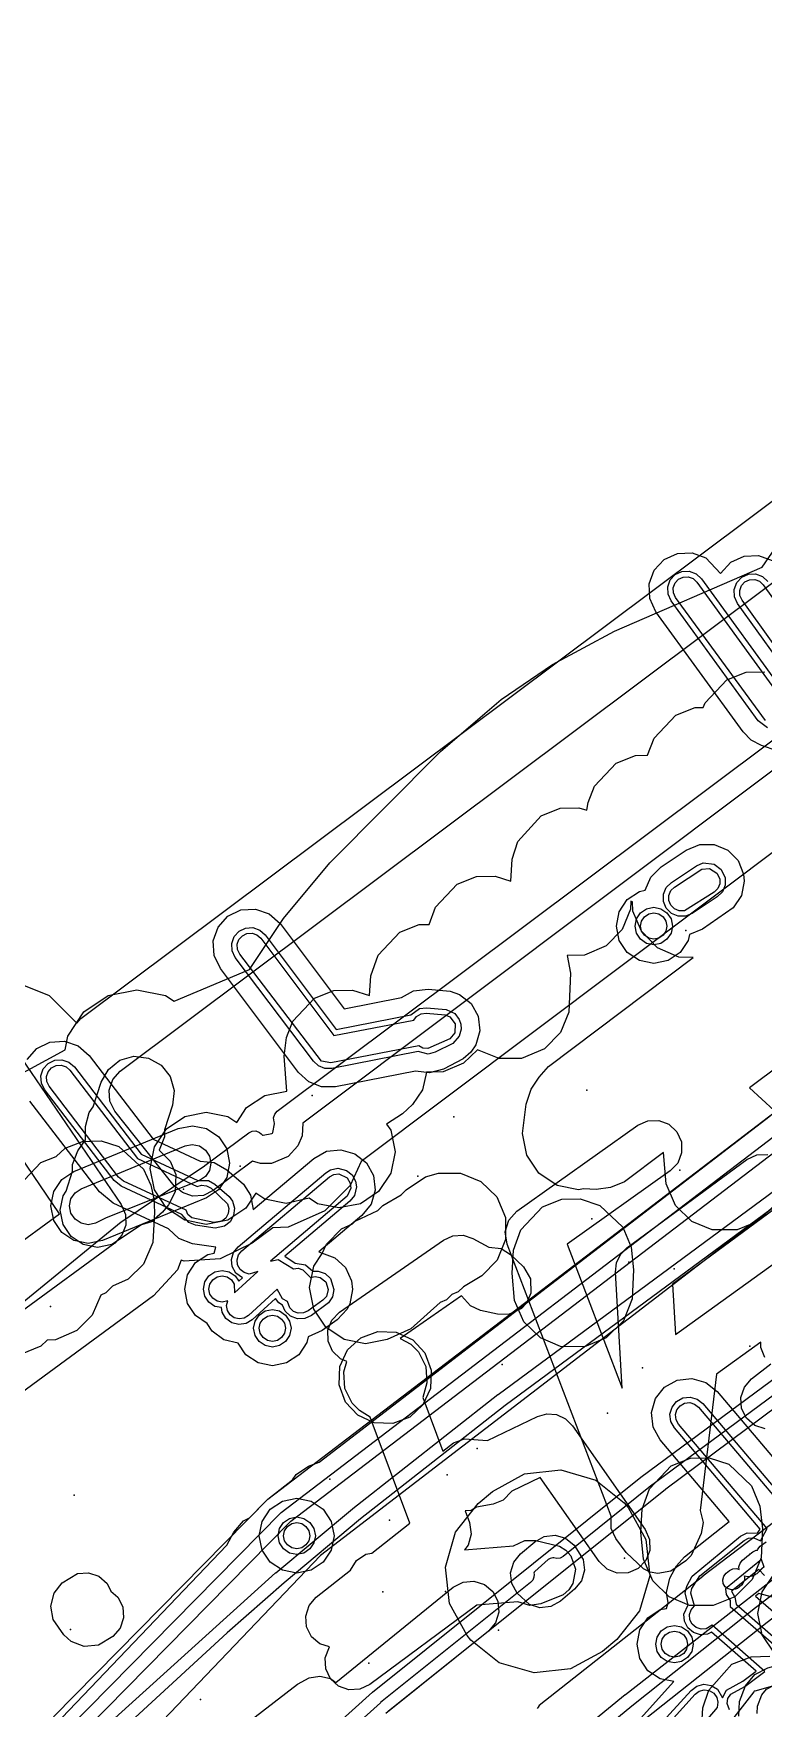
# Model space of a CAD drawing. Header units: metres. Extents: x 8738 to 9560, y -8972 to -7699.
# Drawn here: x 8914.2 to 8953.2, y -8187.1 to -8097.6 of the extents above; entities that cross this region are included whole.
import ezdxf

# ---------------------------------------------------------------- set-up
doc = ezdxf.new("R2010")
doc.units = ezdxf.units.M
for name, color, linetype in [('AI_GREENING_EXCLUSIONS', 1, 'Continuous'), ('AI_GREENING_LAWN', 82, 'Continuous'), ('AI_GREENING_REJECTED', 6, 'Continuous')]:
    doc.layers.add(name, color=color, linetype=linetype)

msp = doc.modelspace()

# ---------------------------------------------------------------- linework, layer by layer
at = {"layer": 'AI_GREENING_EXCLUSIONS'}
for points in [[(9045.859, -8091.153), (9020.617, -8110.161), (9019.849, -8110.898), (9019.503, -8111.013), (9017.236, -8112.693), (9017.027, -8112.99), (9016.1, -8113.511), (8989.922, -8132.624), (8989.217, -8133.256), (8988.937, -8133.343), (8987.764, -8134.2), (8986.64, -8135.064), (8986.478, -8135.307), (8985.673, -8135.807), (8960.434, -8155.213), (8959.695, -8155.928), (8959.35, -8156.046), (8957.123, -8157.756), (8956.926, -8158.05), (8956.066, -8158.568), (8929.562, -8178.912), (8904.278, -8205.333)], [(9045.859, -8091.153), (9020.617, -8110.161), (9019.849, -8110.898), (9019.503, -8111.013), (9017.236, -8112.693), (9017.027, -8112.99), (9016.1, -8113.511), (8989.922, -8132.624), (8989.217, -8133.256), (8988.937, -8133.343), (8987.764, -8134.2), (8986.64, -8135.064), (8986.478, -8135.307), (8985.673, -8135.807), (8960.434, -8155.213), (8959.695, -8155.928), (8959.35, -8156.046), (8957.123, -8157.756), (8956.926, -8158.05), (8956.066, -8158.568), (8929.562, -8178.912), (8904.278, -8205.333)], [(8913.236, -8148.266), (8915.046, -8148.994), (8916.525, -8150.485), (8916.745, -8150.238), (8955.035, -8121.592), (8956.784, -8120.753), (8957.721, -8120.699), (8957.641, -8118.676), (8958.333, -8116.882), (8958.642, -8116.554), (8958.854, -8115.975), (8960.159, -8114.547), (8963.329, -8112.209), (8965.177, -8111.375), (8965.343, -8110.916), (8966.656, -8109.474), (8992.014, -8090.893)], [(9033.491, -8100.485), (9017.902, -8112.401), (8991.06, -8132.499), (8986.438, -8135.788), (8986.438, -8135.788), (8986.438, -8135.788), (8979.925, -8140.422), (8979.286, -8140.797), (8978.556, -8140.911), (8978.119, -8140.822), (8977.784, -8140.688), (8977.675, -8140.561), (8973.755, -8143.602), (8973.839, -8144.107), (8973.76, -8144.728), (8973.471, -8145.337), (8972.926, -8145.927), (8958.484, -8156.853), (8939.431, -8170.901), (8931.698, -8176.967), (8927.609, -8180.372), (8924.563, -8183.053), (8917.837, -8189.222)], [(8912.852, -8153.559), (8915.896, -8151.903), (8916.042, -8151.165), (8916.91, -8149.868), (8918.207, -8149), (8919.738, -8148.696), (8921.269, -8149), (8921.726, -8149.306), (8925.76, -8147.606), (8927.571, -8144.889), (8930.046, -8141.915), (8935.965, -8135.963), (8939.204, -8133.183), (8941.961, -8131.315), (8945.273, -8129.54), (8953.164, -8126.118), (8956.113, -8121.868)], [(8961.966, -8130.799), (8928.612, -8155.823), (8928.573, -8156.499), (8928.346, -8157.041), (8927.834, -8157.605), (8926.939, -8157.978), (8926.345, -8157.978), (8925.92, -8157.843), (8923.809, -8159.426), (8923.292, -8159.677), (8922.718, -8159.714), (8922.173, -8159.534), (8921.735, -8159.161), (8918.564, -8155.178), (8918.293, -8154.646), (8918.25, -8154.051), (8918.25, -8154.051), (8918.443, -8153.487), (8918.84, -8153.042), (8957.132, -8124.394)], [(8953.965, -8135.923), (8953.132, -8135.645), (8952.583, -8135.361), (8952.147, -8134.923), (8947.487, -8128.5), (8947.161, -8127.791), (8947.131, -8127.011), (8947.401, -8126.279), (8947.931, -8125.707), (8948.64, -8125.38), (8949.42, -8125.35), (8950.152, -8125.621), (8950.942, -8126.451), (8951.488, -8125.845), (8952.198, -8125.522), (8952.978, -8125.495), (8953.709, -8125.768)], [(8953.449, -8134.696), (8952.956, -8134.335), (8948.297, -8127.913), (8948.133, -8127.558), (8948.118, -8127.168), (8948.254, -8126.802), (8948.519, -8126.516), (8948.873, -8126.353), (8949.263, -8126.338), (8949.263, -8126.338), (8949.629, -8126.473), (8949.915, -8126.738), (8954.387, -8132.901)], [(8953.352, -8134.313), (8948.539, -8127.737), (8948.425, -8127.488), (8948.415, -8127.215), (8948.509, -8126.959), (8948.695, -8126.759), (8948.695, -8126.759), (8948.943, -8126.645), (8949.216, -8126.634), (8949.472, -8126.729), (8949.672, -8126.914), (8954.201, -8133.155)], [(8954.997, -8132.431), (8951.845, -8128.053), (8951.683, -8127.698), (8951.669, -8127.308), (8951.806, -8126.942), (8952.072, -8126.657), (8952.427, -8126.495), (8952.817, -8126.482), (8953.182, -8126.618), (8953.468, -8126.884)], [(8955.24, -8132.256), (8952.088, -8127.878), (8951.975, -8127.629), (8951.965, -8127.356), (8952.061, -8127.1), (8952.247, -8126.9), (8952.496, -8126.787), (8952.769, -8126.778), (8953.025, -8126.873), (8953.224, -8127.06), (8956.271, -8131.291)], [(8953.799, -8160.217), (8952.922, -8161.072), (8951.838, -8161.526), (8950.487, -8161.526), (8949.404, -8161.072), (8948.527, -8160.217), (8948.029, -8159.067), (8947.89, -8157.385), (8945.803, -8158.951), (8945.066, -8159.254), (8944.284, -8159.373), (8943.611, -8159.323), (8943.348, -8159.375), (8942.2, -8159.147), (8941.227, -8158.496), (8940.576, -8157.523), (8940.348, -8156.375), (8940.549, -8154.798), (8940.821, -8154.011), (8941.25, -8153.359), (8941.75, -8152.799), (8949.48, -8146.962), (8948.716, -8146.946), (8947.566, -8146.447), (8946.711, -8145.57), (8946.258, -8144.487), (8946.241, -8144.004), (8946.146, -8143.965), (8946.129, -8144.395), (8945.676, -8145.478), (8944.821, -8146.355), (8943.671, -8146.854), (8942.747, -8146.87), (8942.917, -8147.815), (8942.835, -8149.888), (8942.382, -8150.971), (8941.527, -8151.849), (8940.295, -8152.363), (8939.107, -8152.363), (8937.949, -8151.896), (8937.201, -8152.623), (8936.117, -8153.076), (8935.218, -8153.093), (8935.009, -8154.048), (8934.475, -8154.82), (8933.939, -8155.325), (8933.086, -8155.866), (8933.312, -8156.203), (8933.54, -8157.351), (8933.312, -8158.499), (8932.662, -8159.473), (8931.688, -8160.123), (8930.54, -8160.351), (8929.392, -8160.123), (8928.955, -8159.831), (8927.727, -8160.113), (8926.579, -8159.884), (8926.099, -8159.563), (8925.565, -8160.362), (8924.592, -8161.012), (8923.443, -8161.241), (8922.295, -8161.012), (8921.322, -8160.362), (8920.672, -8159.389), (8920.443, -8158.241), (8920.672, -8157.093), (8921.322, -8156.119), (8922.295, -8155.469), (8923.443, -8155.241), (8924.592, -8155.469), (8925.072, -8155.79), (8925.606, -8154.991), (8926.579, -8154.341), (8927.747, -8154.117), (8927.607, -8152.241), (8927.737, -8151.243), (8928.076, -8150.368), (8928.076, -8150.368), (8929.237, -8149.146), (8930.266, -8148.739), (8931.261, -8148.712), (8932.17, -8149), (8932.243, -8147.942), (8932.631, -8146.844), (8933.792, -8145.622), (8934.822, -8145.215), (8935.357, -8145.2), (8935.707, -8144.277), (8936.867, -8143.055), (8937.897, -8142.648), (8938.891, -8142.621), (8939.726, -8142.886), (8939.796, -8141.719), (8940.107, -8140.773), (8941.345, -8139.4), (8942.375, -8138.992), (8943.37, -8138.966), (8943.791, -8139.099), (8943.865, -8138.689), (8944.204, -8137.813), (8945.365, -8136.592), (8946.395, -8136.184), (8947.042, -8136.167), (8947.391, -8135.247), (8948.552, -8134.025), (8949.582, -8133.618), (8950.008, -8133.607), (8950.119, -8133.364), (8951.28, -8132.142), (8952.309, -8131.735), (8953.304, -8131.708)], [(8964.066, -8133.599), (8931.722, -8157.865), (8931.141, -8159.157), (8929.791, -8160.507), (8927.826, -8161.37), (8926.998, -8161.409), (8925.909, -8162.226), (8924.185, -8163.061), (8922.274, -8163.186), (8922.11, -8163.132), (8921.915, -8163.648), (8920.618, -8165.051), (8910.599, -8172.393)], [(8913.869, -8152.42), (8914.384, -8151.833), (8915.084, -8151.489), (8915.863, -8151.439), (8916.602, -8151.69), (8917.188, -8152.205), (8920.608, -8156.671), (8923.121, -8157.843), (8923.868, -8157.931), (8924.549, -8158.313), (8925.434, -8159.088), (8925.808, -8159.675), (8925.958, -8160.428), (8929.19, -8157.702), (8929.873, -8157.325), (8930.648, -8157.238), (8930.648, -8157.238), (8931.398, -8157.455), (8932.008, -8157.942), (8932.385, -8158.625), (8932.472, -8159.4), (8932.255, -8160.15), (8931.768, -8160.76), (8929.465, -8162.702), (8930.321, -8163.008), (8930.892, -8163.54), (8931.216, -8164.25), (8931.27, -8164.71), (8931.118, -8165.475), (8930.972, -8165.761), (8930.44, -8166.332), (8929.65, -8166.902), (8928.891, -8167.228), (8928.828, -8167.545), (8928.394, -8168.194), (8927.745, -8168.628), (8926.98, -8168.78), (8926.215, -8168.628), (8925.566, -8168.194), (8925.156, -8167.58), (8924.387, -8167.397), (8923.758, -8166.936), (8923.503, -8166.516), (8922.878, -8166.098), (8922.444, -8165.449), (8922.292, -8164.684), (8922.444, -8163.919), (8922.878, -8163.27), (8923.527, -8162.836), (8923.87, -8162.768), (8923.965, -8162.439), (8922.71, -8162.259), (8921.98, -8161.983), (8921.432, -8161.468), (8918.474, -8160.09), (8917.73, -8159.493), (8914.012, -8154.637)], [(8955.948, -8151.343), (8952.486, -8153.938), (8953.811, -8155.148)], [(8913.549, -8152.333), (8918.902, -8160.172), (8919.129, -8160.698), (8919.141, -8161.271), (8918.939, -8161.807), (8918.55, -8162.228), (8908.53, -8169.57)], [(8915.288, -8187.535), (8926.734, -8175.916), (8955.831, -8153.707)], [(8912.878, -8162.665), (8915.606, -8160.666), (8911.072, -8154.025)], [(8915.988, -8188.249), (8927.446, -8176.618), (8956.441, -8154.5)], [(8902.29, -8201.625), (8924.548, -8178.367), (8924.919, -8177.665), (8925.429, -8177.074), (8925.755, -8176.91), (8926.734, -8175.916), (8928.055, -8174.884), (8928.257, -8174.583), (8928.907, -8174.152), (8929.476, -8173.936), (8953.596, -8155.421)], [(8902.29, -8201.625), (8924.548, -8178.367), (8924.919, -8177.665), (8925.429, -8177.074), (8925.755, -8176.91), (8926.734, -8175.916), (8928.055, -8174.884), (8928.257, -8174.583), (8928.907, -8174.152), (8929.476, -8173.936), (8953.596, -8155.421)], [(8953.306, -8168.341), (8953.09, -8167.798), (8953.094, -8167.522), (8950.733, -8169.226), (8949.856, -8176.519), (8950.019, -8177.164), (8949.906, -8177.739), (8949.372, -8178.92), (8949.09, -8179.211), (8948.291, -8179.751), (8947.584, -8179.887), (8947.187, -8179.807), (8946.826, -8179.623), (8945.904, -8178.762), (8945.349, -8178.011), (8945.099, -8177.482), (8945.099, -8177.482), (8945.1, -8176.817), (8939.526, -8162.279), (8939.43, -8161.631), (8939.619, -8161.005), (8940.057, -8160.519), (8946.514, -8155.93), (8947.048, -8155.69), (8947.633, -8155.674), (8948.18, -8155.882), (8948.606, -8156.284), (8948.845, -8156.818), (8948.862, -8157.403), (8948.654, -8157.95), (8948.252, -8158.375), (8942.743, -8162.291), (8945.69, -8169.976), (8945.331, -8163.783), (8945.384, -8163.291), (8945.594, -8162.843), (8945.938, -8162.488), (8952.351, -8157.765), (8952.881, -8157.517), (8953.466, -8157.49)], [(8913.445, -8159.147), (8914.605, -8157.925), (8915.43, -8157.595), (8915.899, -8157.148), (8916.83, -8156.798), (8917.824, -8156.771), (8918.773, -8157.071), (8920.098, -8158.282), (8920.484, -8159.138), (8920.639, -8159.857), (8920.678, -8160.574), (8920.584, -8162.2), (8920.086, -8163.351), (8919.275, -8164.161), (8918.429, -8164.532), (8918.08, -8164.881), (8917.804, -8165.013), (8917.341, -8166.081), (8916.53, -8166.891), (8915.38, -8167.389), (8914.945, -8167.406), (8914.602, -8167.726), (8913.519, -8168.179)], [(8954.13, -8160.181), (8948.373, -8164.421), (8948.529, -8167.117), (8954.833, -8162.567)], [(8952.904, -8187.357), (8952.925, -8186.968), (8953.142, -8186.361), (8953.394, -8186.063), (8953.741, -8185.884), (8979.561, -8178.569), (8979.942, -8178.539), (8980.307, -8178.654), (8980.602, -8178.898), (8980.784, -8179.235), (8981.676, -8182.23), (8982.839, -8181.992), (8983.747, -8181.174), (8984.171, -8180.516), (8981.784, -8171.342), (8979.62, -8162.335), (8978.824, -8162.735), (8972.904, -8166.821), (8966.126, -8171.675), (8959.429, -8176.638), (8952.816, -8181.711), (8946.286, -8186.892), (8939.842, -8192.179)], [(8925.252, -8192.592), (8932.339, -8186.225), (8946.673, -8174.738), (8960.58, -8164.454)], [(8951.914, -8187.499), (8951.957, -8186.719), (8952.267, -8185.876), (8952.772, -8185.28), (8953.465, -8184.923), (8979.292, -8177.606), (8980.055, -8177.545), (8980.785, -8177.775), (8981.375, -8178.263), (8981.739, -8178.937), (8982.275, -8180.822), (8982.411, -8181.058), (8982.967, -8180.516), (8983.09, -8180.331), (8980.816, -8171.594), (8979.063, -8164.084), (8978.96, -8163.85), (8973.48, -8167.639), (8966.715, -8172.483), (8960.031, -8177.437), (8953.431, -8182.499), (8946.914, -8187.67)], [(8953.327, -8172.159), (8952.772, -8171.974), (8952.33, -8171.59), (8952.069, -8171.066), (8952.028, -8170.482), (8952.214, -8169.927), (8952.598, -8169.485), (8953.637, -8168.682)], [(8946.658, -8187.62), (8948.442, -8185.651), (8947.71, -8185.506), (8947.061, -8185.072), (8946.627, -8184.423), (8946.475, -8183.658), (8946.627, -8182.893), (8947.061, -8182.244), (8947.71, -8181.81), (8948.048, -8181.743), (8948.141, -8181.453), (8948.05, -8180.894), (8948.229, -8180.134), (8948.58, -8179.475), (8949.018, -8178.99), (8951.4, -8177.094), (8947.71, -8172.744), (8947.331, -8172.061), (8947.242, -8171.286), (8947.456, -8170.536), (8947.941, -8169.925), (8948.623, -8169.546), (8949.399, -8169.456), (8950.149, -8169.671), (8950.76, -8170.156), (8955.705, -8175.985)], [(8946.722, -8189.038), (8949.363, -8186.125), (8949.677, -8185.892), (8950.055, -8185.797), (8950.441, -8185.855), (8950.776, -8186.055), (8951.045, -8186.518), (8951.265, -8186.114), (8952.131, -8185.627), (8952.839, -8185.095), (8950.456, -8183.014), (8950.251, -8183.119), (8949.863, -8183.152), (8949.491, -8183.033), (8949.193, -8182.781), (8949.014, -8182.434), (8948.981, -8182.046), (8949.202, -8181.553), (8949.049, -8180.929), (8949.139, -8180.549), (8949.422, -8180.014), (8952.014, -8177.881), (8952.361, -8177.702), (8952.908, -8177.72), (8953.066, -8177.511), (8948.472, -8172.097), (8948.283, -8171.756), (8948.238, -8171.368), (8948.346, -8170.993), (8948.588, -8170.687), (8948.929, -8170.498), (8949.317, -8170.453), (8949.692, -8170.56), (8949.998, -8170.803), (8954.942, -8176.632)], [(8951.412, -8187.171), (8951.293, -8186.821), (8951.338, -8186.552), (8951.483, -8186.32), (8952.247, -8185.915), (8953.316, -8185.113), (8950.489, -8182.644), (8950.168, -8182.831), (8949.896, -8182.854), (8949.636, -8182.771), (8949.428, -8182.594), (8949.302, -8182.351), (8949.279, -8182.079), (8949.362, -8181.819), (8949.542, -8181.608), (8949.349, -8180.939), (8949.412, -8180.673), (8949.828, -8180.006), (8952.201, -8178.116), (8952.444, -8177.99), (8952.716, -8177.967), (8953.073, -8178.133), (8953.432, -8177.479), (8948.701, -8171.903), (8948.569, -8171.664), (8948.537, -8171.392), (8948.612, -8171.13), (8948.782, -8170.916), (8949.021, -8170.783), (8949.292, -8170.752), (8949.555, -8170.827), (8949.769, -8170.997), (8954.714, -8176.826)], [(8953.264, -8179.544), (8953.136, -8179.136), (8951.201, -8180.703), (8951.234, -8180.999), (8951.45, -8181.326), (8951.461, -8181.634), (8954.46, -8184.254)], [(8953.298, -8179.986), (8952.993, -8179.658), (8951.527, -8180.826), (8951.701, -8181.136), (8951.775, -8181.51), (8954.475, -8183.868)], [(8922.081, -8190.596), (8928.332, -8185.8), (8928.939, -8185.452), (8929.517, -8185.36), (8930.086, -8185.496), (8930.367, -8185.7), (8936.655, -8180.614), (8937.174, -8180.344), (8937.757, -8180.293), (8938.316, -8180.47), (8938.764, -8180.846), (8939.033, -8181.366), (8939.084, -8181.949), (8938.908, -8182.507), (8938.531, -8182.955), (8933.044, -8187.352)], [(8953.821, -8184.13), (8953.171, -8183.157), (8952.943, -8182.009), (8953.171, -8180.861), (8953.821, -8179.888)], [(8953.723, -8181.142), (8952.979, -8180.948), (8952.808, -8181.084), (8954.593, -8182.643)], [(8949.93, -8188.273), (8949.999, -8187.051), (8950.309, -8186.104), (8951.548, -8184.731), (8952.578, -8184.324), (8953.572, -8184.297)], [(8946.944, -8189.239), (8949.585, -8186.326), (8949.805, -8186.163), (8950.07, -8186.097), (8950.34, -8186.137), (8950.574, -8186.278), (8950.737, -8186.497), (8950.803, -8186.762), (8950.763, -8187.032), (8949.77, -8188.207)]]:
    msp.add_lwpolyline(points, dxfattribs=at)
for points in [[(8952.173, -8142.515), (8952.21, -8142.901), (8952.058, -8143.666), (8951.624, -8144.315), (8949.977, -8145.456), (8949.28, -8145.742), (8949.218, -8146.055), (8948.784, -8146.704), (8948.135, -8147.138), (8947.37, -8147.29), (8946.605, -8147.138), (8945.956, -8146.704), (8945.522, -8146.055), (8945.37, -8145.29), (8945.522, -8144.525), (8945.956, -8143.876), (8946.605, -8143.442), (8946.915, -8143.38), (8947.21, -8142.674), (8947.763, -8142.124), (8949.103, -8141.234), (8949.825, -8140.937), (8950.606, -8140.94), (8951.326, -8141.24), (8951.876, -8141.793), (8952.173, -8142.515)], [(8948.312, -8144.62), (8948.037, -8144.343), (8947.889, -8143.982), (8947.89, -8143.592), (8948.04, -8143.232), (8948.317, -8142.957), (8949.657, -8142.067), (8950.018, -8141.919), (8950.593, -8141.977), (8950.971, -8142.274), (8951.191, -8142.708), (8951.19, -8143.098), (8951.04, -8143.458), (8950.763, -8143.733), (8949.423, -8144.623), (8949.062, -8144.771), (8948.672, -8144.77), (8948.312, -8144.62)], [(8948.183, -8143.925), (8948.184, -8143.652), (8948.289, -8143.399), (8948.483, -8143.207), (8949.942, -8142.254), (8950.348, -8142.214), (8950.742, -8142.461), (8950.897, -8142.765), (8950.896, -8143.038), (8950.791, -8143.291), (8950.597, -8143.483), (8949.005, -8144.477), (8948.732, -8144.476), (8948.479, -8144.371), (8948.287, -8144.177), (8948.183, -8143.925)], [(8936.479, -8148.765), (8936.989, -8148.943), (8937.602, -8149.426), (8937.983, -8150.107), (8938.075, -8150.882), (8937.863, -8151.633), (8937.591, -8152.036), (8937.185, -8152.392), (8936.138, -8152.931), (8935.386, -8153.137), (8934.64, -8153.042), (8930.354, -8153.875), (8929.614, -8153.88), (8928.922, -8153.614), (8928.374, -8153.115), (8924.201, -8147.567), (8923.862, -8146.864), (8923.818, -8146.085), (8924.076, -8145.348), (8924.596, -8144.766), (8925.299, -8144.428), (8926.079, -8144.384), (8926.815, -8144.642), (8927.397, -8145.162), (8930.819, -8149.71), (8933.876, -8149.116), (8934.532, -8148.748), (8935.307, -8148.657), (8936.479, -8148.765)], [(8946.987, -8146.214), (8946.663, -8145.997), (8946.446, -8145.673), (8946.37, -8145.29), (8946.446, -8144.907), (8946.663, -8144.583), (8946.987, -8144.366), (8947.37, -8144.29), (8947.753, -8144.366), (8948.077, -8144.583), (8948.294, -8144.907), (8948.37, -8145.29), (8948.294, -8145.673), (8948.077, -8145.997), (8947.753, -8146.214), (8947.37, -8146.29), (8946.987, -8146.214)], [(8947.102, -8145.937), (8946.875, -8145.785), (8946.723, -8145.558), (8946.67, -8145.29), (8946.723, -8145.022), (8946.875, -8144.795), (8947.102, -8144.643), (8947.37, -8144.59), (8947.638, -8144.643), (8947.865, -8144.795), (8948.017, -8145.022), (8948.07, -8145.29), (8948.017, -8145.558), (8947.865, -8145.785), (8947.638, -8145.937), (8947.37, -8145.99), (8947.102, -8145.937)], [(8936.28, -8149.744), (8936.737, -8149.969), (8936.976, -8150.278), (8937.062, -8150.534), (8937.078, -8150.803), (8936.972, -8151.179), (8936.633, -8151.558), (8935.692, -8152.036), (8935.315, -8152.139), (8934.768, -8151.998), (8930.164, -8152.894), (8929.793, -8152.896), (8929.447, -8152.763), (8929.174, -8152.513), (8925, -8146.966), (8924.83, -8146.614), (8924.809, -8146.225), (8924.938, -8145.856), (8925.198, -8145.565), (8925.549, -8145.396), (8925.939, -8145.374), (8926.307, -8145.503), (8926.598, -8145.763), (8930.396, -8150.811), (8934.386, -8150.035), (8934.841, -8149.7), (8935.228, -8149.654), (8936.28, -8149.744)], [(8935.205, -8149.953), (8936.22, -8150.038), (8936.472, -8150.144), (8936.747, -8150.508), (8936.728, -8150.992), (8936.467, -8151.308), (8935.294, -8151.84), (8935.023, -8151.806), (8934.811, -8151.684), (8930.106, -8152.599), (8929.605, -8152.508), (8925.239, -8146.785), (8925.121, -8146.539), (8925.106, -8146.266), (8925.196, -8146.009), (8925.378, -8145.805), (8925.624, -8145.687), (8925.897, -8145.671), (8926.155, -8145.762), (8926.358, -8145.944), (8930.269, -8151.141), (8934.544, -8150.31), (8934.695, -8150.118), (8934.934, -8149.985), (8935.205, -8149.953)], [(8923.917, -8161.439), (8922.874, -8161.273), (8922.509, -8161.135), (8922.149, -8160.699), (8918.896, -8159.183), (8918.524, -8158.885), (8914.806, -8154.029), (8914.634, -8153.679), (8914.609, -8153.29), (8914.735, -8152.921), (8914.992, -8152.627), (8915.342, -8152.455), (8915.732, -8152.43), (8916.101, -8152.556), (8916.394, -8152.813), (8919.963, -8157.474), (8922.994, -8158.886), (8923.559, -8158.882), (8923.899, -8159.073), (8924.667, -8159.733), (8924.851, -8159.986), (8924.957, -8160.362), (8924.911, -8160.749), (8924.72, -8161.09), (8924.414, -8161.331), (8923.917, -8161.439)], [(8922.668, -8160.88), (8922.469, -8160.693), (8922.369, -8160.471), (8919.023, -8158.911), (8918.763, -8158.703), (8915.044, -8153.847), (8914.924, -8153.602), (8914.906, -8153.329), (8914.994, -8153.071), (8915.174, -8152.866), (8915.42, -8152.745), (8915.692, -8152.727), (8915.951, -8152.815), (8916.156, -8152.996), (8919.77, -8157.715), (8922.96, -8159.202), (8923.195, -8159.135), (8923.466, -8159.168), (8923.705, -8159.301), (8924.584, -8160.122), (8924.658, -8160.385), (8924.626, -8160.656), (8924.492, -8160.895), (8924.278, -8161.064), (8923.845, -8161.13), (8922.668, -8160.88)], [(8916.997, -8156.005), (8917.188, -8155.249), (8917.405, -8154.956), (8917.835, -8153.628), (8918.215, -8152.947), (8918.827, -8152.463), (8919.578, -8152.25), (8920.353, -8152.341), (8921.034, -8152.721), (8921.518, -8153.333), (8921.731, -8154.084), (8921.641, -8154.859), (8921.212, -8156.185), (8921.217, -8156.548), (8920.93, -8157.272), (8921.524, -8157.846), (8921.819, -8158.568), (8921.779, -8159.498), (8921.423, -8160.192), (8921.112, -8160.584), (8920.517, -8161.089), (8919.989, -8161.259), (8918.401, -8162.31), (8917.636, -8162.462), (8916.871, -8162.31), (8916.222, -8161.876), (8915.788, -8161.227), (8915.636, -8160.462), (8915.788, -8159.697), (8915.951, -8159.453), (8916.296, -8158.387), (8916.29, -8158.024), (8916.578, -8157.299), (8916.983, -8156.713), (8916.997, -8156.005)], [(8916.997, -8156.005), (8917.188, -8155.249), (8917.405, -8154.956), (8917.835, -8153.628), (8918.215, -8152.947), (8918.827, -8152.463), (8919.578, -8152.25), (8920.353, -8152.341), (8921.034, -8152.721), (8921.518, -8153.333), (8921.731, -8154.084), (8921.641, -8154.859), (8921.212, -8156.185), (8921.217, -8156.548), (8920.93, -8157.272), (8921.524, -8157.846), (8921.819, -8158.568), (8921.779, -8159.498), (8921.423, -8160.192), (8921.112, -8160.584), (8920.517, -8161.089), (8919.989, -8161.259), (8918.401, -8162.31), (8917.636, -8162.462), (8916.871, -8162.31), (8916.222, -8161.876), (8915.788, -8161.227), (8915.636, -8160.462), (8915.788, -8159.697), (8915.951, -8159.453), (8916.296, -8158.387), (8916.29, -8158.024), (8916.578, -8157.299), (8916.983, -8156.713), (8916.997, -8156.005)], [(8921.937, -8156.111), (8922.702, -8155.961), (8923.467, -8156.115), (8924.115, -8156.55), (8924.547, -8157.2), (8924.697, -8157.966), (8924.543, -8158.731), (8924.108, -8159.379), (8923.458, -8159.811), (8917.898, -8162.097), (8917.137, -8162.248), (8916.372, -8162.096), (8915.723, -8161.662), (8915.289, -8161.013), (8915.137, -8160.243), (8915.291, -8159.478), (8915.726, -8158.83), (8916.372, -8158.4), (8921.937, -8156.111)], [(8923.082, -8157.038), (8923.406, -8157.256), (8923.622, -8157.581), (8923.697, -8157.964), (8923.62, -8158.346), (8923.403, -8158.67), (8923.078, -8158.886), (8918.054, -8160.898), (8917.52, -8161.172), (8917.134, -8161.248), (8916.754, -8161.172), (8916.43, -8160.955), (8916.213, -8160.631), (8916.137, -8160.245), (8916.214, -8159.863), (8916.43, -8159.541), (8916.757, -8159.323), (8922.317, -8157.036), (8922.7, -8156.961), (8923.082, -8157.038)], [(8927.324, -8165.42), (8927.148, -8165.183), (8925.908, -8166.321), (8925.574, -8166.523), (8925.189, -8166.583), (8924.809, -8166.49), (8924.495, -8166.26), (8924.292, -8165.926), (8924.254, -8165.676), (8923.909, -8165.608), (8923.585, -8165.391), (8923.368, -8165.067), (8923.292, -8164.684), (8923.368, -8164.301), (8923.585, -8163.977), (8923.909, -8163.76), (8924.292, -8163.684), (8924.675, -8163.76), (8924.999, -8163.977), (8925.191, -8164.264), (8925.384, -8164.087), (8925.028, -8163.829), (8924.839, -8163.487), (8924.796, -8163.099), (8924.904, -8162.724), (8925.147, -8162.42), (8929.834, -8158.467), (8930.096, -8158.307), (8930.479, -8158.231), (8930.939, -8158.343), (8931.243, -8158.586), (8931.432, -8158.928), (8931.479, -8159.231), (8931.367, -8159.691), (8931.124, -8159.995), (8927.641, -8162.932), (8928.202, -8163.294), (8928.759, -8163.391), (8929.136, -8163.733), (8929.43, -8163.723), (8929.795, -8163.859), (8930.081, -8164.125), (8930.27, -8164.71), (8930.194, -8165.093), (8929.977, -8165.417), (8929.065, -8166.091), (8928.71, -8166.253), (8928.32, -8166.267), (8927.955, -8166.131), (8927.669, -8165.865), (8927.519, -8165.537), (8927.324, -8165.42)], [(8927.525, -8165.198), (8927.238, -8164.694), (8925.705, -8166.1), (8925.471, -8166.242), (8925.201, -8166.283), (8924.936, -8166.218), (8924.716, -8166.057), (8924.574, -8165.824), (8924.532, -8165.554), (8924.592, -8165.309), (8924.292, -8165.384), (8924.024, -8165.331), (8923.797, -8165.179), (8923.645, -8164.952), (8923.592, -8164.684), (8923.645, -8164.416), (8923.797, -8164.189), (8924.024, -8164.037), (8924.292, -8163.984), (8924.56, -8164.037), (8924.787, -8164.189), (8924.939, -8164.416), (8924.951, -8164.892), (8926.209, -8163.738), (8925.733, -8163.881), (8925.47, -8163.806), (8925.257, -8163.635), (8925.125, -8163.396), (8925.095, -8163.125), (8925.17, -8162.862), (8925.341, -8162.649), (8930.028, -8158.696), (8930.267, -8158.564), (8930.538, -8158.534), (8930.974, -8158.736), (8931.146, -8159.019), (8931.176, -8159.29), (8930.974, -8159.726), (8926.877, -8163.185), (8927.294, -8163.106), (8928.112, -8163.598), (8928.355, -8163.575), (8928.616, -8163.655), (8929.016, -8164.061), (8929.27, -8164.01), (8929.538, -8164.063), (8929.838, -8164.3), (8929.97, -8164.71), (8929.866, -8165.078), (8929.68, -8165.278), (8928.89, -8165.848), (8928.641, -8165.961), (8928.368, -8165.971), (8928.112, -8165.876), (8927.912, -8165.69), (8927.796, -8165.351), (8927.525, -8165.198)], [(8938.133, -8158.932), (8938.978, -8159.764), (8939.441, -8160.861), (8939.448, -8162.045), (8938.998, -8163.148), (8938.176, -8163.981), (8937.198, -8164.557), (8936.914, -8164.837), (8936.577, -8164.978), (8936.293, -8165.258), (8935.957, -8165.399), (8934.385, -8166.801), (8933.11, -8167.375), (8931.962, -8167.603), (8930.814, -8167.375), (8929.841, -8166.724), (8929.19, -8165.751), (8928.962, -8164.603), (8929.19, -8163.455), (8929.634, -8162.791), (8929.867, -8162.283), (8930.677, -8161.472), (8931.273, -8161.203), (8931.413, -8161.062), (8932.623, -8160.489), (8932.895, -8160.218), (8933.865, -8159.648), (8934.136, -8159.376), (8935.171, -8158.692), (8935.869, -8158.49), (8937.031, -8158.485), (8938.133, -8158.932)], [(8943.441, -8159.861), (8944.491, -8160.213), (8945.715, -8161.371), (8946.161, -8162.447), (8946.295, -8163.664), (8946.217, -8165.208), (8945.748, -8166.374), (8944.825, -8167.296), (8943.66, -8167.765), (8942.391, -8167.749), (8941.308, -8167.296), (8940.431, -8166.44), (8939.932, -8165.29), (8939.799, -8163.836), (8939.868, -8162.614), (8940.256, -8161.517), (8941.417, -8160.295), (8942.447, -8159.888), (8943.441, -8159.861)], [(8931.487, -8179.178), (8931.974, -8178.853), (8932.305, -8178.787), (8934.331, -8177.182), (8932.21, -8171.526), (8931.647, -8171.179), (8931.242, -8170.774), (8930.855, -8169.994), (8930.796, -8169.108), (8930.965, -8168.552), (8930.618, -8168.415), (8930.197, -8168.008), (8929.964, -8167.471), (8929.953, -8166.886), (8930.168, -8166.341), (8930.575, -8165.921), (8936.135, -8162.065), (8936.634, -8161.841), (8937.18, -8161.81), (8937.701, -8161.977), (8938.555, -8162.437), (8939.214, -8162.521), (8939.708, -8162.836), (8940.404, -8163.504), (8940.78, -8164.133), (8940.806, -8164.896), (8940.568, -8165.431), (8940.291, -8165.727), (8939.596, -8166.043), (8939.011, -8166.027), (8938.1, -8165.821), (8937.566, -8165.583), (8937.088, -8165.054), (8933.809, -8167.329), (8934.385, -8167.631), (8934.79, -8168.036), (8935.177, -8168.816), (8935.236, -8169.702), (8935.018, -8170.473), (8936.093, -8173.337), (8936.663, -8172.892), (8937.261, -8172.684), (8938.475, -8172.783), (8941.147, -8171.493), (8941.653, -8171.351), (8942.177, -8171.393), (8942.655, -8171.612), (8943.027, -8171.983), (8946.91, -8177.525), (8947.146, -8178.06), (8947.159, -8178.645), (8946.947, -8179.191), (8946.542, -8179.614), (8946.006, -8179.85), (8945.421, -8179.863), (8944.876, -8179.651), (8944.453, -8179.246), (8941.302, -8174.75), (8939.78, -8175.485), (8939.325, -8175.97), (8938.78, -8176.184), (8937.9, -8176.344), (8937.602, -8176.507), (8937.294, -8176.54), (8937.524, -8177.152), (8937.616, -8177.77), (8937.449, -8178.372), (8937.254, -8178.609), (8939.88, -8178.407), (8940.481, -8178.121), (8941.066, -8178.12), (8942.329, -8178.413), (8942.669, -8178.633), (8942.938, -8178.936), (8943.189, -8179.657), (8943.052, -8180.408), (8942.832, -8180.748), (8942.529, -8181.017), (8941.326, -8181.5), (8940.747, -8181.589), (8940.11, -8181.398), (8937.907, -8181.567), (8932.183, -8185.817), (8931.654, -8186.067), (8931.069, -8186.096), (8930.518, -8185.899), (8930.084, -8185.506), (8929.834, -8184.978), (8929.805, -8184.393), (8930.037, -8183.803), (8929.524, -8183.638), (8929.078, -8183.259), (8928.811, -8182.738), (8928.764, -8182.155), (8928.943, -8181.598), (8929.322, -8181.152), (8931.156, -8179.699), (8931.487, -8179.178)], [(8926.98, -8167.78), (8926.597, -8167.704), (8926.273, -8167.487), (8926.056, -8167.163), (8925.98, -8166.78), (8926.056, -8166.397), (8926.273, -8166.073), (8926.597, -8165.856), (8926.98, -8165.78), (8927.363, -8165.856), (8927.687, -8166.073), (8927.904, -8166.397), (8927.98, -8166.78), (8927.904, -8167.163), (8927.687, -8167.487), (8927.363, -8167.704), (8926.98, -8167.78)], [(8926.712, -8167.427), (8926.485, -8167.275), (8926.333, -8167.048), (8926.28, -8166.78), (8926.333, -8166.512), (8926.485, -8166.285), (8926.712, -8166.133), (8926.98, -8166.08), (8927.248, -8166.133), (8927.475, -8166.285), (8927.627, -8166.512), (8927.68, -8166.78), (8927.627, -8167.048), (8927.475, -8167.275), (8927.248, -8167.427), (8926.98, -8167.48), (8926.712, -8167.427)], [(8931.703, -8167.286), (8932.62, -8166.945), (8933.606, -8166.984), (8934.488, -8167.393), (8935.135, -8168.092), (8935.476, -8169.009), (8935.437, -8169.995), (8935.028, -8170.877), (8934.329, -8171.524), (8933.412, -8171.865), (8932.426, -8171.826), (8931.544, -8171.417), (8930.897, -8170.718), (8930.556, -8169.801), (8930.595, -8168.815), (8931.004, -8167.933), (8931.703, -8167.286)], [(8946.943, -8178.07), (8947.156, -8180.009), (8946.611, -8181.882), (8945.393, -8183.403), (8944.634, -8184.04), (8942.924, -8184.98), (8940.985, -8185.193), (8939.112, -8184.648), (8937.598, -8183.437), (8937.386, -8183.187), (8936.446, -8181.478), (8936.23, -8179.539), (8936.774, -8177.665), (8937.987, -8176.148), (8938.751, -8175.504), (8940.461, -8174.564), (8942.4, -8174.35), (8944.273, -8174.894), (8945.795, -8176.112), (8946.003, -8176.36), (8946.943, -8178.07)], [(8950.328, -8173.693), (8951.378, -8174.045), (8952.602, -8175.203), (8953.048, -8176.279), (8953.182, -8177.495), (8953.104, -8179.04), (8952.635, -8180.205), (8951.713, -8181.127), (8950.548, -8181.597), (8949.278, -8181.581), (8948.195, -8181.127), (8947.318, -8180.272), (8946.82, -8179.122), (8946.687, -8177.668), (8946.755, -8176.446), (8947.143, -8175.348), (8948.304, -8174.127), (8949.334, -8173.719), (8950.328, -8173.693)], [(8929.047, -8179.709), (8928.282, -8179.861), (8927.517, -8179.709), (8926.868, -8179.275), (8926.434, -8178.626), (8926.282, -8177.861), (8926.434, -8177.096), (8926.868, -8176.447), (8927.517, -8176.013), (8928.282, -8175.861), (8929.047, -8176.013), (8929.696, -8176.447), (8930.13, -8177.096), (8930.282, -8177.861), (8930.13, -8178.626), (8929.696, -8179.275), (8929.047, -8179.709)], [(8928.282, -8178.861), (8927.899, -8178.785), (8927.575, -8178.568), (8927.358, -8178.244), (8927.282, -8177.861), (8927.358, -8177.478), (8927.575, -8177.154), (8927.899, -8176.937), (8928.282, -8176.861), (8928.665, -8176.937), (8928.989, -8177.154), (8929.206, -8177.478), (8929.282, -8177.861), (8929.206, -8178.244), (8928.989, -8178.568), (8928.665, -8178.785), (8928.282, -8178.861)], [(8928.014, -8178.508), (8927.787, -8178.356), (8927.635, -8178.129), (8927.582, -8177.861), (8927.635, -8177.593), (8927.787, -8177.366), (8928.014, -8177.214), (8928.282, -8177.161), (8928.55, -8177.214), (8928.777, -8177.366), (8928.929, -8177.593), (8928.982, -8177.861), (8928.929, -8178.129), (8928.777, -8178.356), (8928.55, -8178.508), (8928.282, -8178.561), (8928.014, -8178.508)], [(8943.506, -8180.268), (8943.14, -8180.724), (8942.383, -8181.36), (8941.87, -8181.642), (8941.288, -8181.706), (8940.726, -8181.543), (8940.064, -8180.934), (8939.782, -8180.421), (8939.718, -8179.839), (8939.881, -8179.277), (8940.244, -8178.822), (8941.004, -8178.183), (8941.516, -8177.901), (8942.098, -8177.837), (8942.66, -8178), (8943.117, -8178.366), (8943.605, -8179.124), (8943.669, -8179.706), (8943.506, -8180.268)], [(8916.559, -8179.882), (8917.143, -8179.84), (8917.698, -8180.024), (8918.141, -8180.406), (8918.348, -8180.819), (8918.715, -8181.137), (8918.978, -8181.66), (8919.021, -8182.243), (8918.836, -8182.799), (8918.454, -8183.242), (8917.689, -8183.704), (8916.926, -8183.776), (8916.23, -8183.52), (8915.84, -8183.164), (8915.268, -8182.337), (8915.137, -8181.631), (8915.311, -8180.936), (8915.749, -8180.371), (8916.559, -8179.882)], [(8948.092, -8184.582), (8947.768, -8184.365), (8947.551, -8184.041), (8947.475, -8183.658), (8947.551, -8183.275), (8947.768, -8182.951), (8948.092, -8182.734), (8948.475, -8182.658), (8948.858, -8182.734), (8949.182, -8182.951), (8949.399, -8183.275), (8949.475, -8183.658), (8949.399, -8184.041), (8949.182, -8184.365), (8948.858, -8184.582), (8948.475, -8184.658), (8948.092, -8184.582)], [(8948.207, -8184.305), (8947.98, -8184.153), (8947.828, -8183.926), (8947.775, -8183.658), (8947.828, -8183.39), (8947.98, -8183.163), (8948.207, -8183.011), (8948.475, -8182.958), (8948.743, -8183.011), (8948.97, -8183.163), (8949.122, -8183.39), (8949.175, -8183.658), (8949.122, -8183.926), (8948.97, -8184.153), (8948.743, -8184.305), (8948.475, -8184.358), (8948.207, -8184.305)]]:
    msp.add_lwpolyline(points, close=True, dxfattribs=at)
at = {"layer": 'AI_GREENING_LAWN'}
for points in [[(8908.002, -8169.97), (8918.902, -8161.1), (8918.938, -8161.073), (8923.358, -8158.099), (8923.368, -8158.091), (8925.721, -8156.33), (8925.903, -8156.244), (8926.105, -8156.237), (8926.293, -8156.311), (8926.381, -8156.398), (8926.385, -8156.393), (8926.451, -8156.459), (8926.496, -8156.459), (8926.947, -8156.371), (8926.988, -8156.354), (8927.005, -8156.313), (8927.094, -8155.857), (8927.095, -8155.815), (8927.073, -8155.752), (8927.048, -8155.545), (8927.109, -8155.345), (8927.246, -8155.188), (8957.013, -8132.904)], [(8933.168, -8187.226), (8947.993, -8175.374), (8948.007, -8175.364), (8975.672, -8154.773)], [(8956.866, -8155.056), (8927.959, -8177.099), (8927.933, -8177.122), (8917.007, -8188.212)], [(8917.802, -8188.293), (8927.144, -8179.85), (8927.159, -8179.836), (8931.264, -8176.418), (8931.275, -8176.409), (8939.041, -8170.318), (8939.053, -8170.309), (8958.057, -8156.298)], [(8961.001, -8165.013), (8947.123, -8175.274), (8947.115, -8175.281), (8942.526, -8178.975), (8942.368, -8179.061), (8942.191, -8179.085), (8942.026, -8179.048), (8941.971, -8179.05), (8941.831, -8179.087), (8941.733, -8179.139), (8941.006, -8179.765), (8940.974, -8179.81), (8940.967, -8179.865), (8940.971, -8179.91), (8940.961, -8180.075), (8940.897, -8180.228), (8940.787, -8180.352), (8932.768, -8186.778), (8932.757, -8186.788), (8925.724, -8193.109)], [(8961.029, -8171.653), (8949.99, -8180.029), (8949.986, -8180.032), (8941.252, -8186.935), (8941.187, -8187.014), (8941.141, -8187.1)], [(8939.399, -8191.638), (8945.842, -8186.351), (8945.851, -8186.343), (8959.001, -8176.084)], [(8980.413, -8178.328), (8952.774, -8186.159), (8952.74, -8186.175), (8952.712, -8186.201), (8948.264, -8191.911)], [(8953.275, -8179.519), (8953.143, -8179.622), (8953.122, -8179.632), (8953.012, -8179.778), (8952.872, -8179.906), (8952.8, -8179.932), (8952.802, -8179.938), (8952.623, -8180.016), (8952.423, -8180.058), (8952.224, -8180.016), (8952.22, -8180.013), (8952.223, -8180.022), (8952.218, -8180.227), (8952.132, -8180.413), (8952.059, -8180.511), (8951.846, -8180.674), (8951.748, -8180.714), (8951.55, -8180.751), (8951.352, -8180.706), (8951.189, -8180.586), (8951.087, -8180.412), (8951.062, -8180.211), (8951.119, -8180.017), (8951.247, -8179.861), (8951.419, -8179.724), (8951.601, -8179.631), (8951.806, -8179.619), (8951.945, -8179.671), (8951.925, -8179.522), (8951.981, -8179.326), (8952.11, -8179.168), (8952.434, -8178.908), (8952.485, -8178.882), (8952.524, -8178.836), (8952.585, -8178.787), (8952.585, -8178.787), (8952.599, -8178.776), (8952.67, -8178.723), (8952.845, -8178.639), (8952.913, -8178.635), (8952.929, -8178.582), (8953.065, -8178.427), (8953.382, -8178.191)]]:
    msp.add_lwpolyline(points, dxfattribs=at)
at = {"layer": 'AI_GREENING_REJECTED'}
for p in [(8949.08, -8145.52), (8929.11, -8154.34), (8943.8, -8154.05), (8936.68, -8155.48), (8925.26, -8158.11), (8948.76, -8158.34), (8934.75, -8158.66), (8922.23, -8159.35), (8944.06, -8160.93), (8946.03, -8163.25), (8948.46, -8163.6), (8915.12, -8165.62), (8952.51, -8167.74), (8939.27, -8168.71), (8946.77, -8168.9), (8934.24, -8171.46), (8944.9, -8171.32), (8937.93, -8173.2), (8930.05, -8174.84), (8936.32, -8174.61), (8916.39, -8175.7), (8933.24, -8177.03), (8945.8, -8179.06), (8932.88, -8180.86), (8936.24, -8180.84), (8916.18, -8182.87), (8939.07, -8182.9), (8932.13, -8184.67), (8923.13, -8186.62)]:
    msp.add_point(p, dxfattribs=at)

doc.saveas('drawing.dxf')
